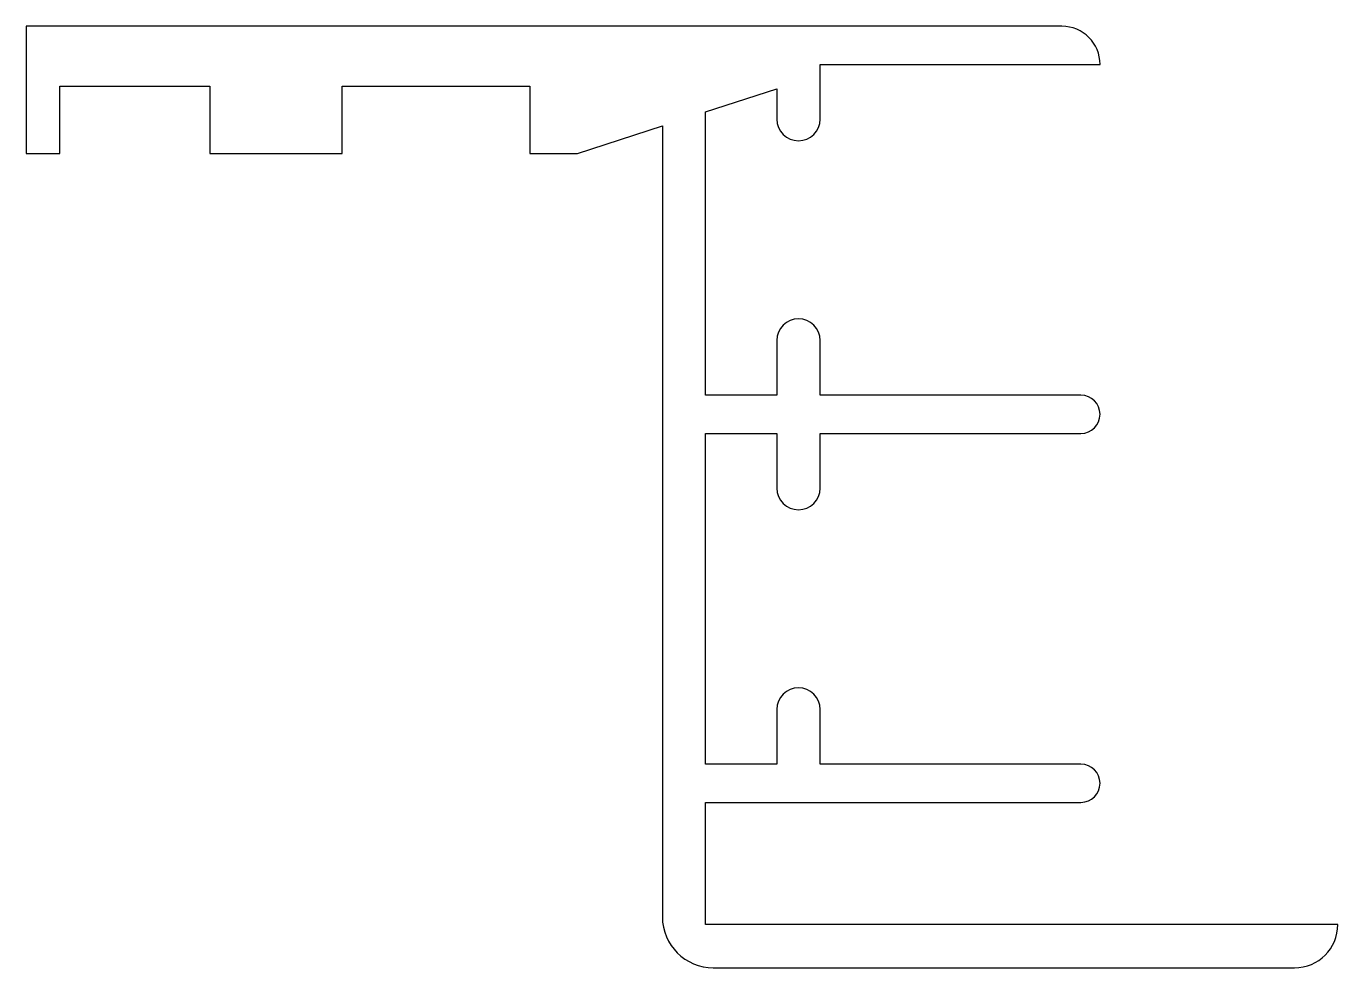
# Model space of a CAD drawing. Extents: x 535.4 to 586.9, y 705.1 to 742.1.
import ezdxf

# ---------------------------------------------------------------- set-up
doc = ezdxf.new("R2010")
doc.units = 0
doc.layers.get('0').update_dxf_attribs({"linetype": 'CONTINUOUS'})

msp = doc.modelspace()

# ---------------------------------------------------------------- linework, layer by layer
at = {"color": 7}
msp.add_lwpolyline([(585.194, 705.116, 0.414179), (586.894, 706.816), (562.052, 706.816), (562.052, 711.616), (576.802, 711.616, 0.999918), (576.802, 713.116), (566.552, 713.116), (566.552, 715.266, 0.999918), (564.852, 715.266), (564.852, 713.116), (562.052, 713.116), (562.052, 726.116), (564.852, 726.116), (564.852, 723.966, 0.999918), (566.552, 723.966), (566.552, 726.116), (576.802, 726.116, 0.999918), (576.802, 727.616), (566.552, 727.616), (566.552, 729.766, 0.999918), (564.852, 729.766), (564.852, 727.616), (562.052, 727.616), (562.052, 738.749), (564.852, 739.657), (564.852, 738.466, 0.999918), (566.552, 738.466), (566.552, 740.616), (577.552, 740.616, 0.414179), (576.052, 742.116), (535.352, 742.116), (535.352, 737.116), (536.674, 737.116), (536.674, 739.756), (542.569, 739.756), (542.569, 737.116), (547.767, 737.116), (547.767, 739.756), (555.14, 739.756), (555.14, 737.116), (557.015, 737.116), (560.352, 738.198), (560.352, 707.116, 0.414179), (562.352, 705.116)], format="xyb", close=True, dxfattribs=at)

doc.saveas('drawing.dxf')
